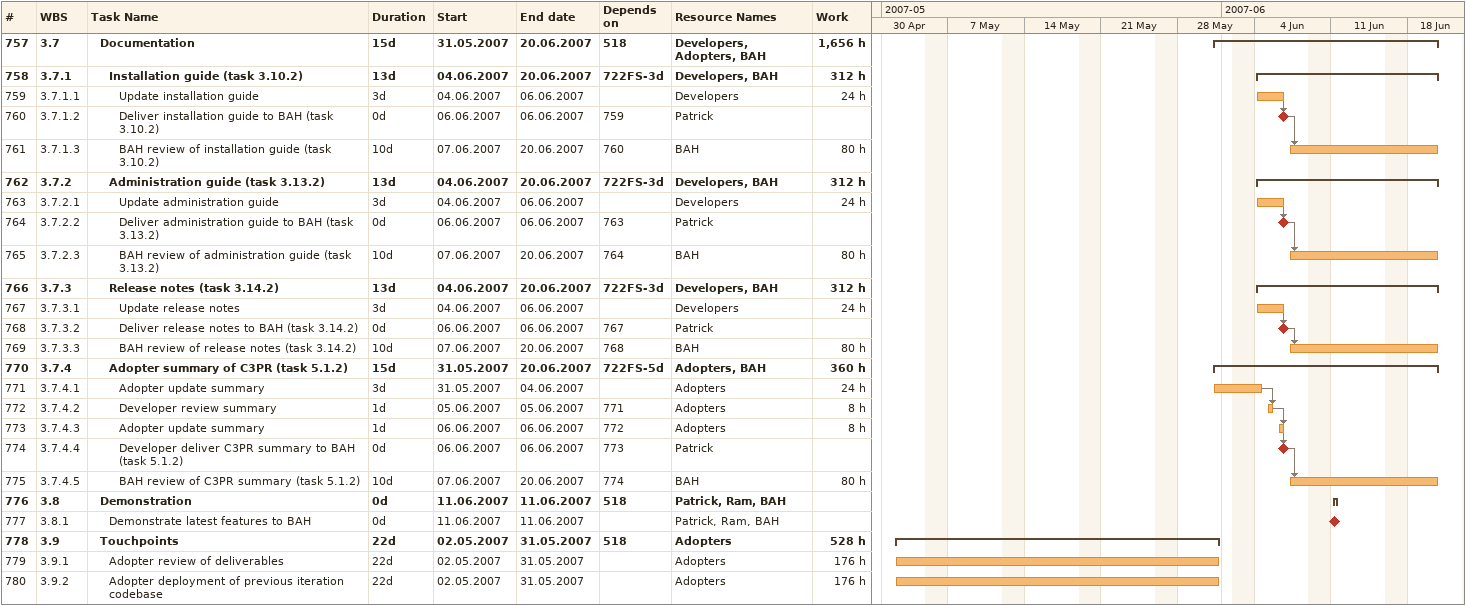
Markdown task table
| ID | WBS | Task | Duration | Start | Finish | Predecessors | Resources | Work (h) |
|---|---|---|---|---|---|---|---|---|
| 757 | 3.7 | **Documentation** | 15d | 2007-05-31 | 2007-06-20 | 518 | Developers, Adopters, BAH | 1656 |
| 758 | 3.7.1 | **Installation guide (task 3.10.2)** | 13d | 2007-06-04 | 2007-06-20 | 722FS-3d | Developers, BAH | 312 |
| 759 | 3.7.1.1 | Update installation guide | 3d | 2007-06-04 | 2007-06-06 |  | Developers | 24 |
| 760 | 3.7.1.2 | Deliver installation guide to BAH (task 3.10.2) | 0d | 2007-06-06 | 2007-06-06 | 759 | Patrick |  |
| 761 | 3.7.1.3 | BAH review of installation guide (task 3.10.2) | 10d | 2007-06-07 | 2007-06-20 | 760 | BAH | 80 |
| 762 | 3.7.2 | **Administration guide (task 3.13.2)** | 13d | 2007-06-04 | 2007-06-20 | 722FS-3d | Developers, BAH | 312 |
| 763 | 3.7.2.1 | Update administration guide | 3d | 2007-06-04 | 2007-06-06 |  | Developers | 24 |
| 764 | 3.7.2.2 | Deliver administration guide to BAH (task 3.13.2) | 0d | 2007-06-06 | 2007-06-06 | 763 | Patrick |  |
| 765 | 3.7.2.3 | BAH review of administration guide (task 3.13.2) | 10d | 2007-06-07 | 2007-06-20 | 764 | BAH | 80 |
| 766 | 3.7.3 | **Release notes (task 3.14.2)** | 13d | 2007-06-04 | 2007-06-20 | 722FS-3d | Developers, BAH | 312 |
| 767 | 3.7.3.1 | Update release notes | 3d | 2007-06-04 | 2007-06-06 |  | Developers | 24 |
| 768 | 3.7.3.2 | Deliver release notes to BAH (task 3.14.2) | 0d | 2007-06-06 | 2007-06-06 | 767 | Patrick |  |
| 769 | 3.7.3.3 | BAH review of release notes (task 3.14.2) | 10d | 2007-06-07 | 2007-06-20 | 768 | BAH | 80 |
| 770 | 3.7.4 | **Adopter summary of C3PR (task 5.1.2)** | 15d | 2007-05-31 | 2007-06-20 | 722FS-5d | Adopters, BAH | 360 |
| 771 | 3.7.4.1 | Adopter update summary | 3d | 2007-05-31 | 2007-06-04 |  | Adopters | 24 |
| 772 | 3.7.4.2 | Developer review summary | 1d | 2007-06-05 | 2007-06-05 | 771 | Adopters | 8 |
| 773 | 3.7.4.3 | Adopter update summary | 1d | 2007-06-06 | 2007-06-06 | 772 | Adopters | 8 |
| 774 | 3.7.4.4 | Developer deliver C3PR summary to BAH (task 5.1.2) | 0d | 2007-06-06 | 2007-06-06 | 773 | Patrick |  |
| 775 | 3.7.4.5 | BAH review of C3PR summary (task 5.1.2) | 10d | 2007-06-07 | 2007-06-20 | 774 | BAH | 80 |
| 776 | 3.8 | **Demonstration** | 0d | 2007-06-11 | 2007-06-11 | 518 | Patrick, Ram, BAH |  |
| 777 | 3.8.1 | Demonstrate latest features to BAH | 0d | 2007-06-11 | 2007-06-11 |  | Patrick, Ram, BAH |  |
| 778 | 3.9 | **Touchpoints** | 22d | 2007-05-02 | 2007-05-31 | 518 | Adopters | 528 |
| 779 | 3.9.1 | Adopter review of deliverables | 22d | 2007-05-02 | 2007-05-31 |  | Adopters | 176 |
| 780 | 3.9.2 | Adopter deployment of previous iteration codebase | 22d | 2007-05-02 | 2007-05-31 |  | Adopters | 176 |
